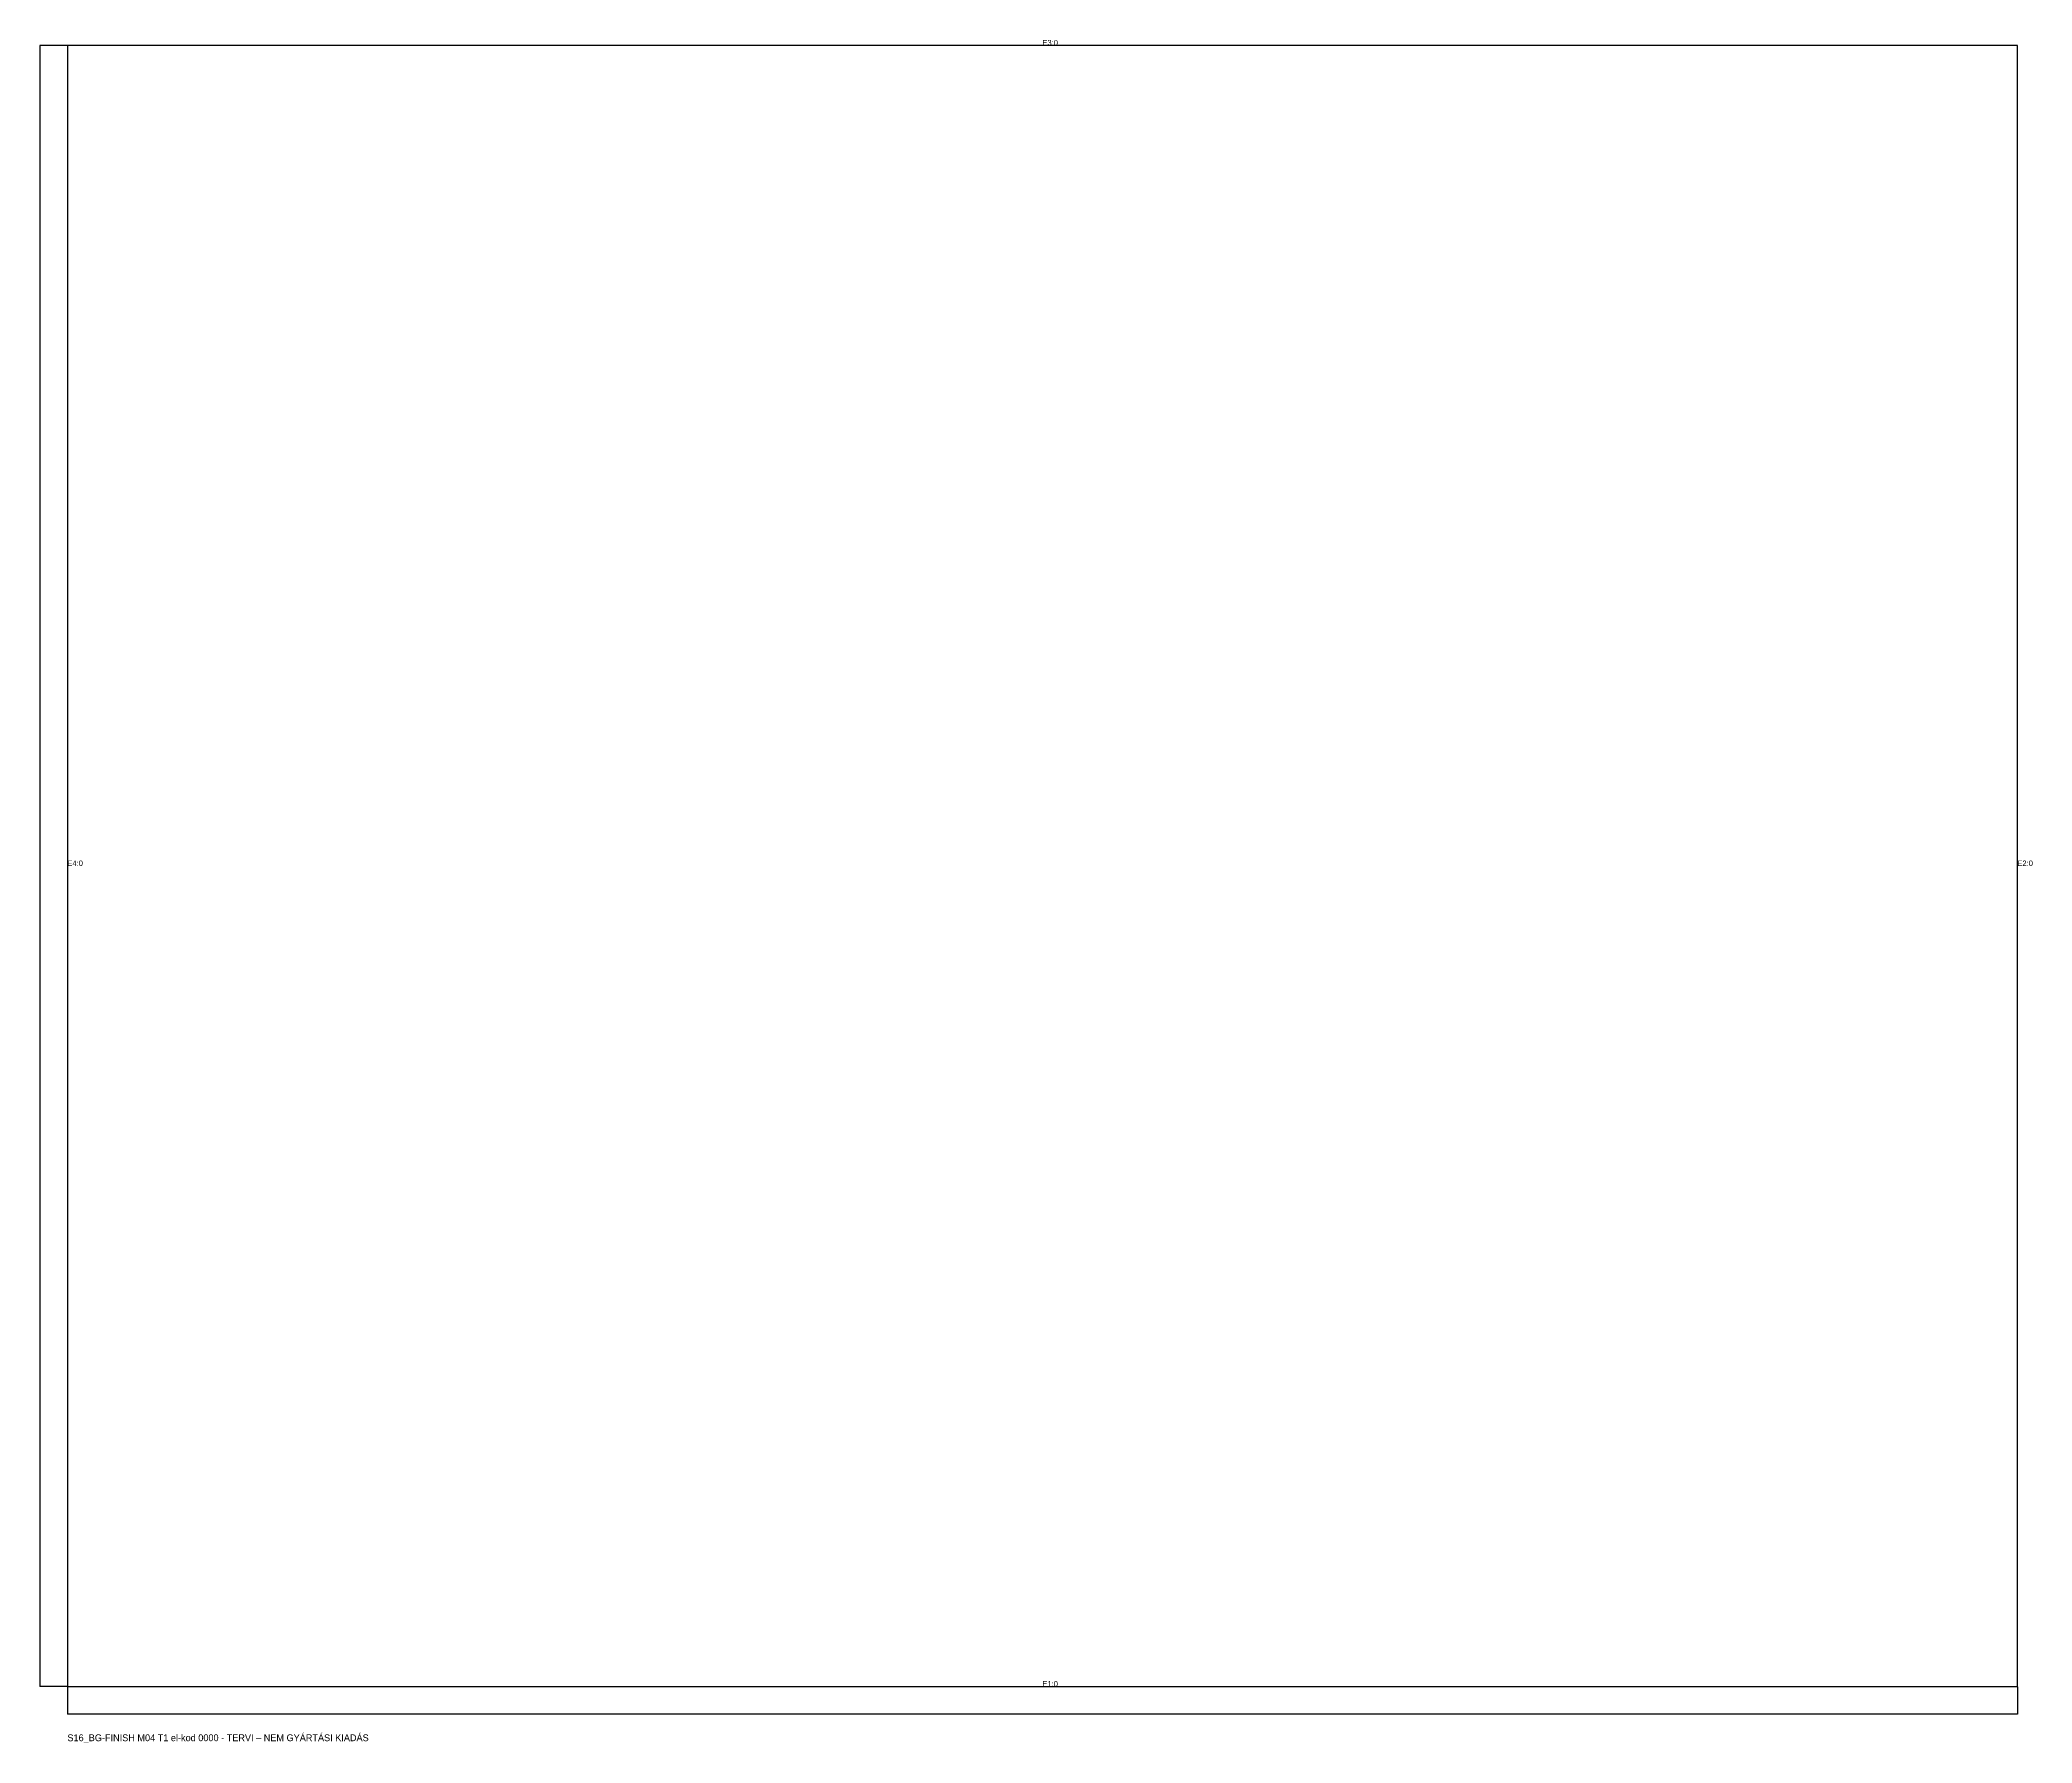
# Model space of a CAD drawing. Header units: millimetres. Extents: x -40 to 2879, y -83 to 2413.
import ezdxf

# ---------------------------------------------------------------- set-up
doc = ezdxf.new("R2010")
doc.units = ezdxf.units.MM
for name, color, linetype in [('KONTUR', 7, 'Continuous'), ('MERET', 8, 'Continuous'), ('SZOVEG', 7, 'Continuous')]:
    doc.layers.add(name, color=color, linetype=linetype)
doc.styles.add('OpenSansCondensed-Light', font='OpenSansCondensed-Light.ttf')
doc.dimstyles.new('EZDXF', dxfattribs={"dimtxt": 0.25, "dimasz": 0.175, "dimexe": 0.375, "dimexo": 0.125, "dimgap": 0.1, "dimtad": 1, "dimlfac": 100, "dimzin": 12, "dimdsep": 46, "dimtxsty": 'OpenSansCondensed-Light', "dimblk": 'ARCHTICK', "dimcen": 2.5, "dimazin": 3, "dimtfac": 0.5, "dimtmove": 2, "dimatfit": 3})

# ---------------------------------------------------------------- blocks, each defined once
blk = doc.blocks.new('_ARCHTICK')
at = {"color": 0, "linetype": 'BYBLOCK', "const_width": 0.15}
blk.add_lwpolyline([(-0.5, -0.5), (0.5, 0.5)], dxfattribs=at)

msp = doc.modelspace()

# ---------------------------------------------------------------- linework, layer by layer
at = {"layer": 'KONTUR'}
msp.add_lwpolyline([(0, 0), (2857, 0), (2857, 2405), (0, 2405)], close=True, dxfattribs=at)

# ---------------------------------------------------------------- texts
at = {"layer": 'SZOVEG'}
for s, height, p in [('E3:0', 8, (1428.5, 2405)), ('E4:0', 8, (0, 1202.5)), ('E2:0', 8, (2857, 1202.5)), ('E1:0', 8, (1428.5, 0)), ('S16_BG-FINISH M04 T1 el-kod 0000 - TERVI – NEM GYÁRTÁSI KIADÁS', 10, (0, -80))]:
    msp.add_text(s, height=height, dxfattribs=at).set_placement(p)

# ---------------------------------------------------------------- dimensions: what is measured, and where the dimension line sits
at = {"layer": 'MERET'}
msp.add_linear_dim(base=(-40, 0), p1=(0, 0), p2=(0, 2405), angle=90, dimstyle='EZDXF', dxfattribs=at).render()
msp.add_linear_dim(base=(0, -40), p1=(0, 0), p2=(2857, 0), dimstyle='EZDXF', dxfattribs=at).render()

doc.saveas('drawing.dxf')
